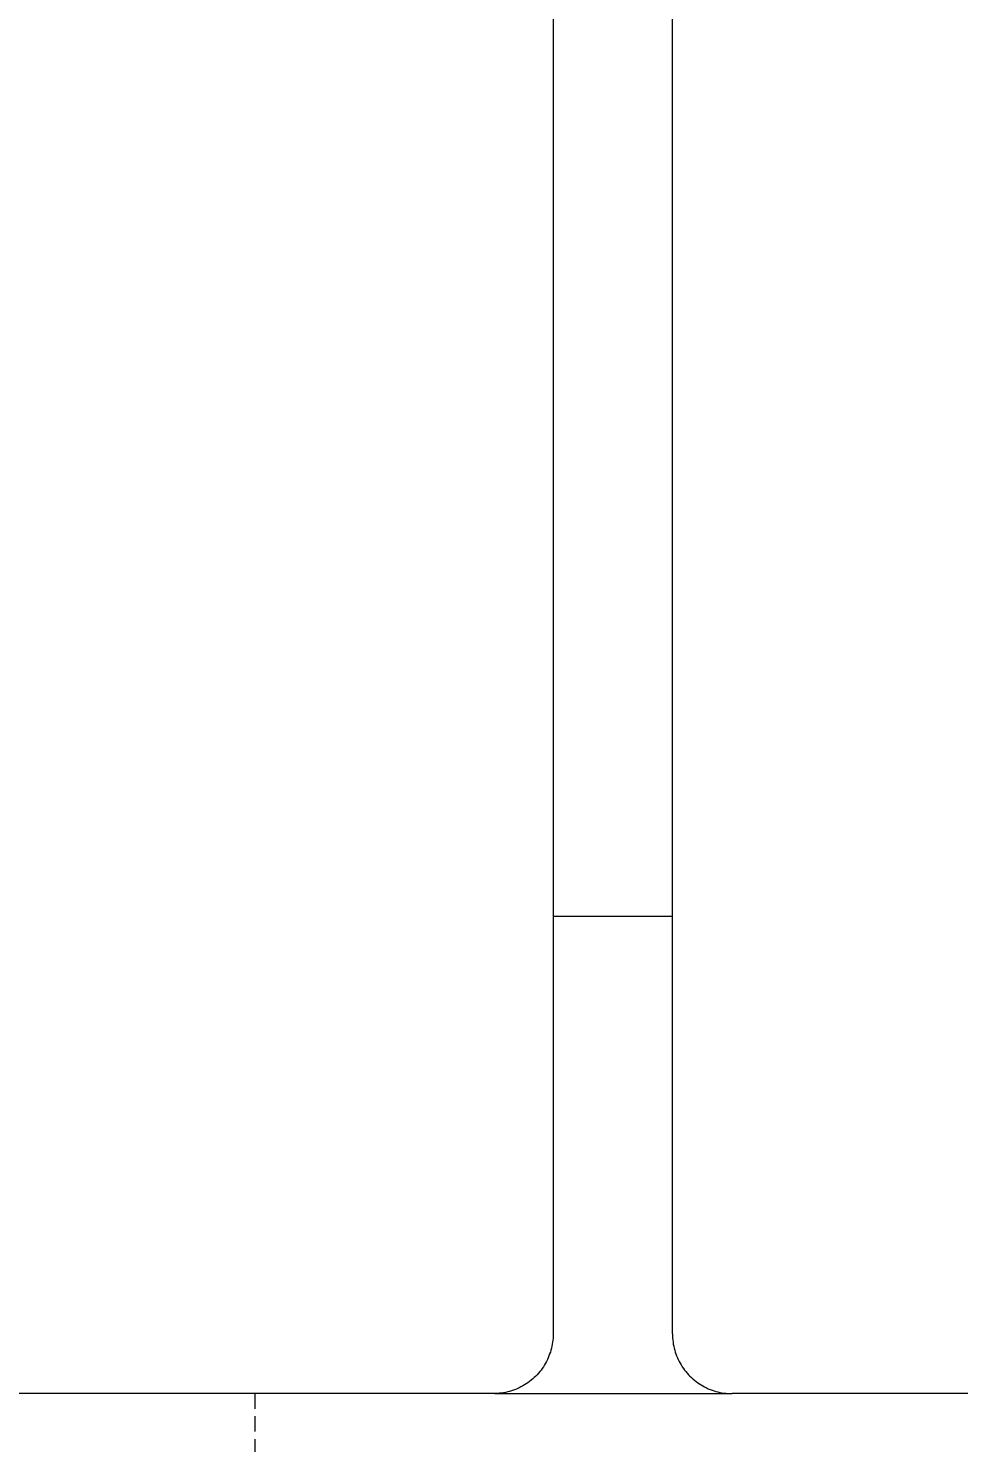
# Model space of a CAD drawing. Header units: millimetres. Extents: x -402 to 3954, y -41 to 3282.
# Drawn here: x 1550.6 to 1628.6, y 1248.8 to 1367.3 of the extents above; entities that cross this region are included whole.
import ezdxf

# ---------------------------------------------------------------- set-up
doc = ezdxf.new("R2010")
doc.units = ezdxf.units.MM
doc.linetypes.add('HIDDEN', pattern=[1.905, 1.27, -0.635])
for name, color, linetype, lineweight in [('ZANO_O', 10, 'Continuous', 0), ('ZANO_R', 7, 'Continuous', 0), ('ZANO_R_przerywana', 7, 'HIDDEN', 0), ('ZANO_W', 1, 'Continuous', 0)]:
    doc.layers.add(name, color=color, linetype=linetype, lineweight=lineweight)
doc.styles.add('Arial', font='arial.ttf')
doc.styles.get("Standard").update_dxf_attribs({"font": 'ARIALUNI.TTF'})
doc.dimstyles.new('pl i ang', dxfattribs={"dimtxt": 50, "dimasz": 50, "dimexe": 1.25, "dimexo": 0.625, "dimgap": 10, "dimtad": 1, "dimtoh": 1, "dimtxsty": 'Standard', "dimcen": 2.5, "dimclrd": 1, "dimclre": 1, "dimclrt": 1, "dimadec": 0, "dimazin": 0, "dimtfac": 1, "dimtmove": 0, "dimatfit": 3, "dimfxl": 1, "dimarcsym": 1})

# ---------------------------------------------------------------- blocks, each defined once
blk = doc.blocks.new('*D412')
at = {"layer": 'ZANO_W', "color": 1, "lineweight": -2}
for p, q in [((-143.37, 1252.91), (-143.37, 1074.44)), ((1744.62, 1252.39), (1744.62, 1074.44)), ((-103.37, 1084.44), (1704.62, 1084.44))]:
    blk.add_line(p, q, dxfattribs=at)
at = {"layer": 'ZANO_W', "color": 1}
for points in [[(-103.37, 1091.1), (-103.37, 1077.77), (-143.37, 1084.44)], [(1704.62, 1077.77), (1704.62, 1091.1), (1744.62, 1084.44)]]:
    blk.add_solid(points, dxfattribs=at)
at = {"layer": 'ZANO_W', "color": 1, "insert": (800.62, 1114.86), "char_height": 40, "attachment_point": 5, "style": 'Arial'}
blk.add_mtext('1888', dxfattribs=at)
blk = doc.blocks.new('*D426')
at = {"layer": 'ZANO_O', "color": 1, "lineweight": -2}
for p, q in [((-97.37, 1242.91), (-97.37, 1146.45)), ((1698.63, 1242.91), (1698.63, 1146.45)), ((-57.37, 1156.45), (1658.63, 1156.45))]:
    blk.add_line(p, q, dxfattribs=at)
at = {"layer": 'ZANO_O', "color": 1}
for points in [[(-57.37, 1163.12), (-57.37, 1149.78), (-97.37, 1156.45)], [(1658.63, 1149.78), (1658.63, 1163.12), (1698.63, 1156.45)]]:
    blk.add_solid(points, dxfattribs=at)
at = {"layer": 'ZANO_O', "color": 1, "insert": (800.63, 1186.87), "char_height": 40, "attachment_point": 5, "style": 'Arial'}
blk.add_mtext('1796', dxfattribs=at)

msp = doc.modelspace()

# ---------------------------------------------------------------- linework, layer by layer
at = {"layer": 'ZANO_R'}
for p, q in [((1594.63, 1697.91), (1594.63, 1257.91)), ((1604.63, 1257.91), (1604.63, 1697.91)), ((1604.63, 1292.91), (1594.63, 1292.91)), ((1594.63, 1257.91), (1594.63, 1257.73)), ((1604.63, 1257.91), (1604.63, 1257.73)), ((1594.49, 1256.72), (1594.45, 1256.56)), ((1594.53, 1256.89), (1594.49, 1256.72)), ((1594.56, 1257.06), (1594.53, 1256.89)), ((1594.58, 1257.22), (1594.56, 1257.06)), ((1594.61, 1257.39), (1594.58, 1257.22)), ((1594.62, 1257.56), (1594.61, 1257.39)), ((1594.63, 1257.73), (1594.62, 1257.56)), ((1604.63, 1257.73), (1604.64, 1257.56)), ((1604.64, 1257.56), (1604.66, 1257.39)), ((1604.66, 1257.39), (1604.68, 1257.22)), ((1604.68, 1257.22), (1604.7, 1257.06)), ((1604.7, 1257.06), (1604.74, 1256.89)), ((1604.74, 1256.89), (1604.77, 1256.72)), ((1604.77, 1256.72), (1604.82, 1256.56)), ((1594.07, 1255.6), (1593.99, 1255.45)), ((1594.15, 1255.76), (1594.07, 1255.6)), ((1594.22, 1255.91), (1594.15, 1255.76)), ((1594.28, 1256.07), (1594.22, 1255.91)), ((1594.34, 1256.23), (1594.28, 1256.07)), ((1594.4, 1256.39), (1594.34, 1256.23)), ((1594.45, 1256.56), (1594.4, 1256.39)), ((1604.82, 1256.56), (1604.87, 1256.39)), ((1604.87, 1256.39), (1604.92, 1256.23)), ((1604.92, 1256.23), (1604.98, 1256.07)), ((1604.98, 1256.07), (1605.05, 1255.91)), ((1605.05, 1255.91), (1605.12, 1255.76)), ((1605.12, 1255.76), (1605.19, 1255.6)), ((1605.19, 1255.6), (1605.27, 1255.45)), ((1593.17, 1254.37), (1593.04, 1254.25)), ((1593.29, 1254.49), (1593.17, 1254.37)), ((1593.4, 1254.62), (1593.29, 1254.49)), ((1593.51, 1254.75), (1593.4, 1254.62)), ((1593.62, 1254.88), (1593.51, 1254.75)), ((1593.72, 1255.02), (1593.62, 1254.88)), ((1593.81, 1255.16), (1593.72, 1255.02)), ((1593.9, 1255.31), (1593.81, 1255.16)), ((1593.99, 1255.45), (1593.9, 1255.31)), ((1605.27, 1255.45), (1605.36, 1255.31)), ((1605.36, 1255.31), (1605.45, 1255.16)), ((1605.45, 1255.16), (1605.55, 1255.02)), ((1605.55, 1255.02), (1605.65, 1254.88)), ((1605.65, 1254.88), (1605.75, 1254.75)), ((1605.75, 1254.75), (1605.86, 1254.62)), ((1605.86, 1254.62), (1605.98, 1254.49)), ((1605.98, 1254.49), (1606.1, 1254.37)), ((1606.1, 1254.37), (1606.22, 1254.25)), ((1591.31, 1253.19), (1591.14, 1253.14)), ((1591.47, 1253.25), (1591.31, 1253.19)), ((1591.62, 1253.32), (1591.47, 1253.25)), ((1591.78, 1253.39), (1591.62, 1253.32)), ((1591.93, 1253.47), (1591.78, 1253.39)), ((1592.08, 1253.55), (1591.93, 1253.47)), ((1592.23, 1253.63), (1592.08, 1253.55)), ((1592.37, 1253.72), (1592.23, 1253.63)), ((1592.51, 1253.82), (1592.37, 1253.72)), ((1592.65, 1253.92), (1592.51, 1253.82)), ((1592.79, 1254.03), (1592.65, 1253.92)), ((1592.92, 1254.14), (1592.79, 1254.03)), ((1593.04, 1254.25), (1592.92, 1254.14)), ((1606.22, 1254.25), (1606.35, 1254.14)), ((1606.35, 1254.14), (1606.48, 1254.03)), ((1606.48, 1254.03), (1606.61, 1253.92)), ((1606.61, 1253.92), (1606.75, 1253.82)), ((1606.75, 1253.82), (1606.89, 1253.72)), ((1606.89, 1253.72), (1607.03, 1253.63)), ((1607.03, 1253.63), (1607.18, 1253.55)), ((1607.18, 1253.55), (1607.33, 1253.47)), ((1607.33, 1253.47), (1607.48, 1253.39)), ((1607.48, 1253.39), (1607.64, 1253.32)), ((1607.64, 1253.32), (1607.8, 1253.25)), ((1607.8, 1253.25), (1607.96, 1253.19)), ((1607.96, 1253.19), (1608.12, 1253.14)), ((1589.63, 1252.91), (1515.63, 1252.91)), ((1589.8, 1252.91), (1589.63, 1252.91)), ((1589.74, 1252.91), (1609.52, 1252.91)), ((1589.97, 1252.92), (1589.8, 1252.91)), ((1590.14, 1252.93), (1589.97, 1252.92)), ((1590.31, 1252.95), (1590.14, 1252.93)), ((1590.48, 1252.98), (1590.31, 1252.95)), ((1590.65, 1253.01), (1590.48, 1252.98)), ((1590.82, 1253.05), (1590.65, 1253.01)), ((1590.98, 1253.09), (1590.82, 1253.05)), ((1591.14, 1253.14), (1590.98, 1253.09)), ((1608.12, 1253.14), (1608.28, 1253.09)), ((1608.28, 1253.09), (1608.45, 1253.05)), ((1608.45, 1253.05), (1608.61, 1253.01)), ((1608.61, 1253.01), (1608.78, 1252.98)), ((1608.78, 1252.98), (1608.95, 1252.95)), ((1608.95, 1252.95), (1609.12, 1252.93)), ((1609.12, 1252.93), (1609.29, 1252.92)), ((1609.29, 1252.92), (1609.46, 1252.91)), ((1609.46, 1252.91), (1609.63, 1252.91)), ((1683.63, 1252.91), (1609.63, 1252.91))]:
    msp.add_line(p, q, dxfattribs=at)
at = {"layer": 'ZANO_R_przerywana'}
msp.add_line((1569.63, 1252.91), (1569.63, 1177.91), dxfattribs=at)

# ---------------------------------------------------------------- dimensions: what is measured, and where the dimension line sits
at = {"layer": 'ZANO_O'}
dim = msp.add_linear_dim(base=(1698.63, 1156.45), p1=(-97.37, 1252.91), p2=(1698.63, 1252.91), dimstyle='pl i ang', override={"dimtxt": 40, "dimasz": 40, "dimexe": 10, "dimexo": 10, "dimtoh": 0, "dimdec": 0, "dimtxsty": 'Arial', "dimtdec": 0, "dimtmove": 1}, dxfattribs=at)
dim.commit()
dim.dimension.update_dxf_attribs({"geometry": '*D426', "text_midpoint": (800.63, 1186.87)})
at = {"layer": 'ZANO_W'}
dim = msp.add_linear_dim(base=(1744.62, 1084.44), p1=(-143.37, 1262.91), p2=(1744.62, 1262.39), dimstyle='pl i ang', override={"dimtxt": 40, "dimasz": 40, "dimexe": 10, "dimexo": 10, "dimtoh": 0, "dimdec": 0, "dimtxsty": 'Arial', "dimtdec": 0, "dimtmove": 1}, dxfattribs=at)
dim.commit()
dim.dimension.update_dxf_attribs({"geometry": '*D412', "text_midpoint": (800.62, 1114.86)})

doc.saveas('drawing.dxf')
